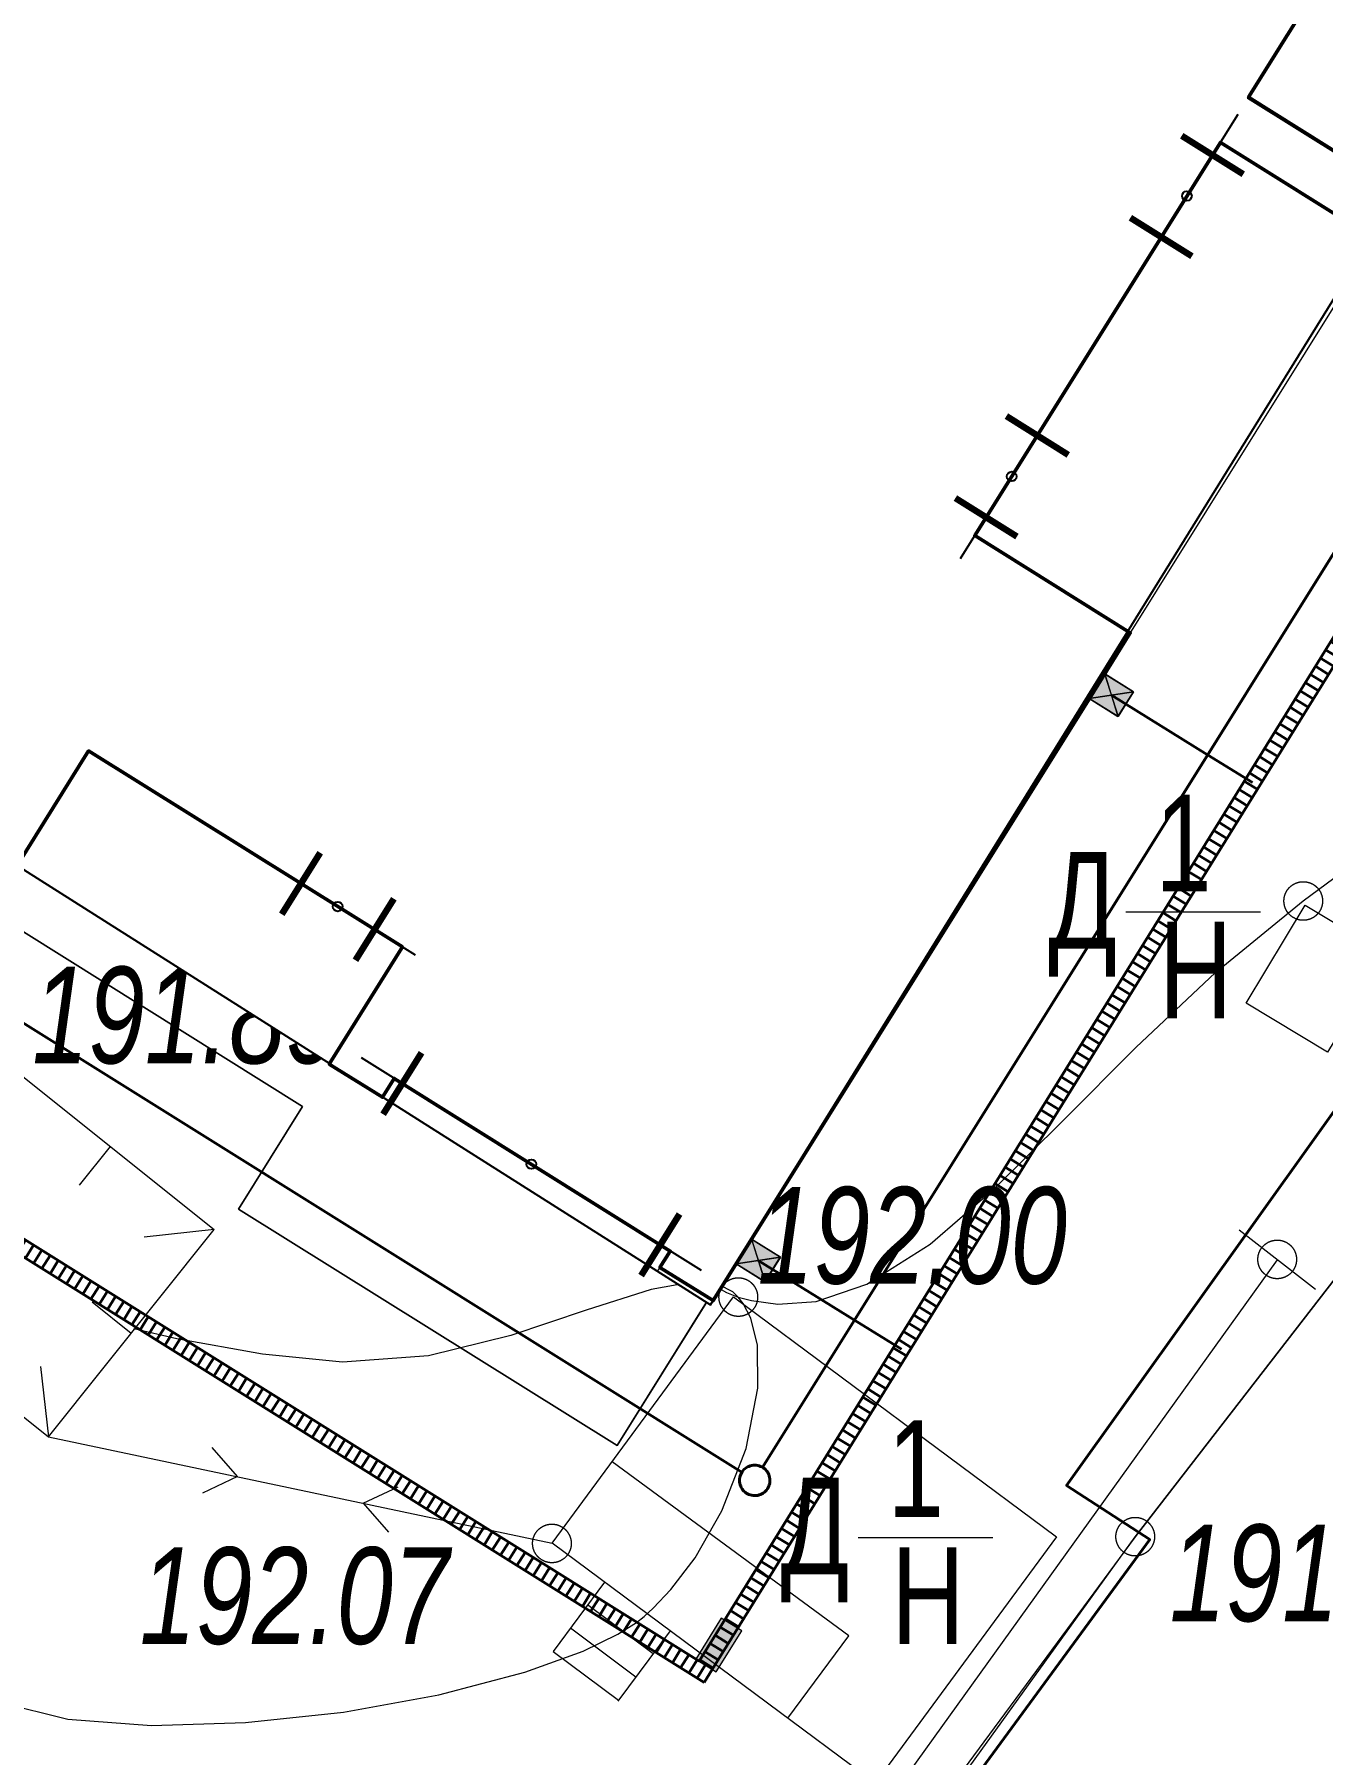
# Model space of a CAD drawing. Header units: millimetres. Extents: x -38151500 to -27467627, y -20617104 to -20349562.
# Drawn here: x -27504465 to -27491127, y -20502926 to -20485120 of the extents above; entities that cross this region are included whole.
import ezdxf
from ezdxf.xclip import XClip

# ---------------------------------------------------------------- set-up
doc = ezdxf.new("R2010")
doc.units = ezdxf.units.MM
doc.header["$MEASUREMENT"] = 0
doc.header["$XCLIPFRAME"] = 0
doc.linetypes.add('Wipeout_Contour', pattern=[1000, 0, -1000])
for name, color, linetype in [('!!! ПОДОСНОВА', 7, 'Continuous'), ('ГП_Сети канализации К2 ливневка', 7, 'Continuous'), ('Дренаж', 7, 'Continuous'), ('ЛИВНЕВКА лотки', 7, 'Continuous'), ('Ливневка трубы', 7, 'Continuous'), ('Новый_ГП_Сети канализации К2 ливневка', 7, 'Continuous')]:
    doc.layers.add(name, color=color, linetype=linetype)
for name, color, linetype, lineweight in [('ГП_Сети канализации К2 ливневка_Ном._пера__140', 140, 'Continuous', 40), ('ГП_Сети канализации К2 ливневка_Ном._пера__180', 5, 'Continuous', 13), ('ГП_Сети канализации К2 ливневка_Ном._пера__4', 5, 'Continuous', 40), ('ЛИВНЕВКА лотки_Ном._пера__220', 220, 'Continuous', 13), ('ЛИВНЕВКА лотки_Ном._пера__5', 5, 'Continuous', 30), ('Ливневка трубы_Ном._пера__4', 5, 'Continuous', 40), ('Новый_Defpoints_Ном._пера__16', 16, 'Continuous', 20), ('Новый_Defpoints_Ном._пера__7', 7, 'Continuous', 25), ('Новый_ГП_Граница участка_Ном._пера__1', 1, 'Continuous', 40), ('Новый_ГП_Здание сооружение_Ном._пера__16', 16, 'Continuous', 20), ('Новый_ГП_Здание сооружение_Ном._пера__22', 22, 'Continuous', 50), ('Новый_ГП_Сети канализации К2 ливневка_Ном._пера__7', 7, 'Continuous', 25), ('Новый_ГТ-сооружение_ ограждение_Ном._пера__19', 7, 'Continuous', 90), ('Чертеж_1_ГП_Топография_Ном._пера__253', 252, 'Continuous', 18), ('Чертеж_1_Новофедоровское_снт 28_07$0$tp_Здания_Ном._пера__253', 252, 'Continuous', 18), ('Чертеж_1_Новофедоровское_снт 28_07$0$tp_отметки_новые_Ном._пера__253', 252, 'Continuous', 18), ('Чертеж_1_Новый_ГП_Топография_Ном._пера__253', 252, 'Continuous', 18), ('Чертеж_1_Новый_Новофедоровское_снт 28_07$0$tp_Здания_Ном._пера__253', 252, 'Continuous', 18), ('Чертеж_1_Новый_Новофедоровское_снт 28_07$0$tp_Здания_Ном._пера__7', 7, 'Continuous', 18), ('Чертеж_1_Новый_Новофедоровское_снт 28_07$0$tp_ЛЭП нн_Ном._пера__253', 252, 'Continuous', 18), ('Чертеж_1_Новый_Новофедоровское_снт 28_07$0$tp_Ограждения ДЕР_Ном._пера__253', 252, 'Continuous', 18), ('Чертеж_1_Новый_Новофедоровское_снт 28_07$0$tp_отметки_новые_Ном._пера__7', 7, 'Continuous', 18), ('Чертеж_1_Новый_Новофедоровское_снт 28_07$0$tp_рельеф_Ном._пера__253', 252, 'Continuous', 18), ('Чертеж_1_Новый_Новофедоровское_снт 28_07$0$U_Водопровод_Ном._пера__253', 252, 'Continuous', 18)]:
    doc.layers.add(name, color=color, linetype=linetype, lineweight=lineweight)
doc.layers.add('Дренаж_Ном._пера__20', color=7, linetype='Continuous', lineweight=40, true_color=0xe15500)
doc.styles.add('РЎР“Р•РќР•Р\xa0РР\xa0_РЎРўРР›Р¬_1', font='arial.ttf', dxfattribs={"width": 0.75})
doc.styles.add('РЎР“Р•РќР•Р\xa0РР\xa0_РЎРўРР›Р¬_3', font='arial.ttf', dxfattribs={"width": 0.749999})
doc.styles.add('РЎР“Р•РќР•Р\xa0РР\xa0_РЎРўРР›Р¬_5', font='arial.ttf')
pattern_1 = [(57.9963, (-27481503.86, -20487316.09), (-84.80138, 52.99742), [])]
pattern_2 = [(148.21604, (-27481503.86, -20487316.09), (52.6718, 85.004), [])]

# ---------------------------------------------------------------- blocks, each defined once
blk = doc.blocks.new('Чертеж_8_1', base_point=(10580873, 0))
at = {"layer": 'Чертеж_1_Новый_ГП_Топография_Ном._пера__253', "color": 252, "lineweight": 18, "flags": 128}
for points in [[(-27541327, -20517064), (-27541287, -20517000), (-27530800, -20499900), (-27504630, -20516708), (-27493069, -20500671), (-27483153, -20487867), (-27484907, -20480650), (-27486912, -20473503), (-27492405, -20475465), (-27495260, -20474628), (-27509531, -20465849), (-27499582, -20449640), (-27507191, -20444942), (-27548222, -20512686)], [(-27510357, -20466500), (-27490957, -20478480), (-27488487, -20474480), (-27484047, -20486530), (-27493777, -20500140), (-27492917, -20500700), (-27504277, -20516190), (-27504607, -20516730), (-27504877, -20516560), (-27529357, -20500980), (-27518677, -20483870), (-27520387, -20482750)]]:
    blk.add_lwpolyline(points, close=True, dxfattribs=at)
at = {"layer": 'Чертеж_1_Новый_Новофедоровское_снт 28_07$0$tp_Здания_Ном._пера__253', "color": 252, "lineweight": 18, "flags": 128}
for points in [[(-27493166, -20494202), (-27491769, -20494202)], [(-27496665, -20502549), (-27496033, -20501698), (-27498484, -20499894)], [(-27495937, -20500678), (-27494541, -20500678)], [(-27498561, -20501140), (-27499095, -20501859), (-27498416, -20502363)], [(-27498058, -20501882), (-27498737, -20501377)], [(-27498237, -20502123), (-27498916, -20501618)], [(-27497882, -20501644), (-27498423, -20502372)]]:
    blk.add_lwpolyline(points, dxfattribs=at)
for points in [[(-27491076, -20495656), (-27491919, -20495146), (-27491306, -20494132), (-27490463, -20494642)], [(-27499104, -20500736), (-27497227, -20498186), (-27493882, -20500673), (-27495759, -20503223)]]:
    blk.add_lwpolyline(points, close=True, dxfattribs=at)
at = {"layer": 'Чертеж_1_Новый_Новофедоровское_снт 28_07$0$tp_Здания_Ном._пера__7', "color": 7, "lineweight": 18, "flags": 128}
for points in [[(-27504759, -20495769), (-27502605, -20497492)], [(-27503682, -20496631), (-27504003, -20497032)], [(-27504319, -20499635), (-27502605, -20497492)], [(-27502605, -20497492), (-27503330, -20497571)], [(-27506473, -20497912), (-27504319, -20499635)], [(-27503866, -20498240), (-27503462, -20498563)], [(-27504401, -20498910), (-27504319, -20499635)]]:
    blk.add_lwpolyline(points, dxfattribs=at)
at = {"layer": 'Чертеж_1_Новый_Новофедоровское_снт 28_07$0$tp_ЛЭП нн_Ном._пера__253', "color": 252, "lineweight": 18, "flags": 128}
for points in [[(-27504319, -20499635), (-27499104, -20500736)], [(-27502362, -20500048), (-27502624, -20499746)], [(-27502362, -20500048), (-27502724, -20500218)], [(-27501061, -20500323), (-27500699, -20500153)], [(-27501061, -20500323), (-27500798, -20500625)]]:
    blk.add_lwpolyline(points, dxfattribs=at)
at = {"layer": 'Чертеж_1_Новый_Новофедоровское_снт 28_07$0$tp_Ограждения ДЕР_Ном._пера__253', "color": 252, "lineweight": 18, "flags": 128}
blk.add_lwpolyline([(-27492405, -20475465), (-27486912, -20473503), (-27484906, -20480652), (-27483153, -20487867), (-27493069, -20500671), (-27502827, -20513890), (-27503074, -20514232)], dxfattribs=at)
at = {"layer": 'Чертеж_1_Новый_Новофедоровское_снт 28_07$0$tp_отметки_новые_Ном._пера__7', "color": 7, "lineweight": 18}
for centre in [(-27496160, -20485920), (-27491327, -20494090), (-27491597, -20497800), (-27497177, -20498190), (-27493067, -20500670), (-27499107, -20500740)]:
    blk.add_circle(centre, 200, dxfattribs=at)
at = {"layer": 'Чертеж_1_Новый_Новофедоровское_снт 28_07$0$tp_рельеф_Ном._пера__253', "color": 252, "lineweight": 18, "flags": 128}
for points in [[(-27499996, -20484524), (-27500120, -20485499), (-27500184, -20486294), (-27500218, -20487110), (-27500245, -20487779), (-27500249, -20488373), (-27500218, -20488963), (-27500139, -20489620), (-27499997, -20490415), (-27499868, -20491131), (-27499710, -20492046), (-27499517, -20493091), (-27499281, -20494197), (-27498993, -20495294), (-27498647, -20496311), (-27498234, -20497179), (-27497850, -20497720), (-27497529, -20498012), (-27497298, -20498144), (-27497177, -20498190), (-27497039, -20498227), (-27496769, -20498265), (-27496370, -20498237), (-27495846, -20498058), (-27495191, -20497643), (-27494520, -20497062), (-27493815, -20496366), (-27493060, -20495605), (-27492236, -20494829), (-27491327, -20494090), (-27490522, -20493492)], [(-27504814, -20502387), (-27504120, -20502559), (-27503252, -20502624), (-27502278, -20502595), (-27501264, -20502485), (-27500278, -20502306), (-27499386, -20502073), (-27498785, -20501856), (-27498423, -20501680), (-27498232, -20501558), (-27498153, -20501495), (-27498057, -20501409), (-27497874, -20501216), (-27497625, -20500889), (-27497347, -20500403), (-27497097, -20499758), (-27496974, -20499132), (-27496978, -20498688), (-27497047, -20498408), (-27497126, -20498255), (-27497177, -20498190), (-27497235, -20498135), (-27497374, -20498063), (-27497637, -20498033), (-27498078, -20498111), (-27498752, -20498327), (-27499532, -20498587), (-27500384, -20498797), (-27501277, -20498862), (-27502102, -20498780), (-27502991, -20498622), (-27503435, -20498518)]]:
    blk.add_lwpolyline(points, dxfattribs=at)
at = {"layer": 'Чертеж_1_Новый_Новофедоровское_снт 28_07$0$U_Водопровод_Ном._пера__253', "color": 252, "lineweight": 18, "flags": 128}
for points in [[(-27491991, -20497493), (-27491202, -20498107)], [(-27491596, -20497803), (-27499692, -20509064)]]:
    blk.add_lwpolyline(points, dxfattribs=at)
at = {"layer": 'Чертеж_1_ГП_Топография_Ном._пера__253', "color": 252, "lineweight": 18, "insert": (-27512612, -20491595), "char_height": 1000, "attachment_point": 4, "style": 'РЎР“Р•РќР•Р\xa0РР\xa0_РЎРўРР›Р¬_5'}
blk.add_mtext('\\A1;{\\pql;\\fArial|b0|i0|c204|p0;\\W1.000000;77:21:0140412:484}', dxfattribs=at)
at = {"layer": 'Чертеж_1_Новофедоровское_снт 28_07$0$tp_Здания_Ном._пера__253', "color": 252, "lineweight": 18, "char_height": 1000, "style": 'РЎР“Р•РќР•Р\xa0РР\xa0_РЎРўРР›Р¬_3'}
for s, insert, attachment_point in [('\\A1;{\\pql;\\fArial|b0|i0|c204|p0;\\W0.749999;1}', (-27492860, -20493490), 4), ('\\A1;{\\pql;\\fArial|b0|i0|c204|p0;\\W0.749999;Д}', (-27493967, -20494872), 7), ('\\A1;{\\pql;\\fArial|b0|i0|c204|p0;\\W0.749999;Н}', (-27492819, -20494805), 4), ('\\A1;{\\pql;\\fArial|b0|i0|c204|p0;\\W0.749999;1}', (-27495632, -20499966), 4), ('\\A1;{\\pql;\\fArial|b0|i0|c204|p0;\\W0.749999;Д}', (-27496738, -20501348), 7), ('\\A1;{\\pql;\\fArial|b0|i0|c204|p0;\\W0.749999;Н}', (-27495591, -20501281), 4)]:
    blk.add_mtext(s, dxfattribs=dict(at, insert=insert, attachment_point=attachment_point))
at = {"layer": 'Чертеж_1_Новофедоровское_снт 28_07$0$tp_отметки_новые_Ном._пера__253', "color": 252, "lineweight": 18, "char_height": 1000, "attachment_point": 7, "style": 'РЎР“Р•РќР•Р\xa0РР\xa0_РЎРўРР›Р¬_1'}
for s, insert in [('\\A1;{\\pql;\\fArial|b0|i1|c204|p0;\\W0.750000;192.09}', (-27495648, -20486177)), ('\\A1;{\\pql;\\fArial|b0|i1|c204|p0;\\W0.750000;191.84}', (-27506859, -20487438)), ('\\A1;{\\pql;\\fArial|b0|i1|c204|p0;\\W0.750000;191.89}', (-27504488, -20495785)), ('\\A1;{\\pql;\\fArial|b0|i1|c204|p0;\\W0.750000;192.00}', (-27496978, -20498065)), ('\\A1;{\\pql;\\fArial|b0|i1|c204|p0;\\W0.750000;191.89}', (-27492711, -20501559)), ('\\A1;{\\pql;\\fArial|b0|i1|c204|p0;\\W0.750000;192.07}', (-27503375, -20501794))]:
    blk.add_mtext(s, dxfattribs=dict(at, insert=insert))
blk = doc.blocks.new('Стена_70_2', base_point=(-27518845, -20488859))
at = {"layer": 'ЛИВНЕВКА лотки_Ном._пера__5', "linetype": 'Continuous', "lineweight": 30}
h = blk.add_hatch(dxfattribs=at)
h.set_pattern_fill('Настил_01_90_гр_0002', color=5, style=0, pattern_type=2)
h.set_pattern_definition(pattern_1)
h.paths.add_polyline_path([(-27518625, -20488808), (-27518710, -20488944), (-27497667, -20502095), (-27497582, -20501959)])
h = blk.add_hatch(dxfattribs=at)
h.set_pattern_fill('Настил_01_90_гр_0002', color=5, style=0, pattern_type=2)
h.set_pattern_definition(pattern_1)
h.paths.add_polyline_path([(-27497667, -20502095), (-27497531, -20502180), (-27497582, -20501959)])
h = blk.add_hatch(dxfattribs=at)
h.set_pattern_fill('Настил_01_90_гр_0002', color=5, style=0, pattern_type=2)
h.set_pattern_definition(pattern_1)
h.paths.add_polyline_path([(-27497582, -20501959), (-27497531, -20502180), (-27497447, -20502044)])
at = {"layer": 'ЛИВНЕВКА лотки_Ном._пера__5', "color": 5, "lineweight": 30, "flags": 128}
for points in [[(-27497582, -20501959), (-27518625, -20488808)], [(-27518710, -20488944), (-27497531, -20502180)], [(-27497531, -20502180), (-27497447, -20502044)]]:
    blk.add_lwpolyline(points, dxfattribs=at)
blk = doc.blocks.new('Стена_71_2', base_point=(-27497531, -20502180))
at = {"layer": 'ЛИВНЕВКА лотки_Ном._пера__5', "linetype": 'Continuous', "lineweight": 30}
h = blk.add_hatch(dxfattribs=at)
h.set_pattern_fill('Настил_01_90_гр_0002', color=5, style=0, pattern_type=2)
h.set_pattern_definition(pattern_2)
h.paths.add_polyline_path([(-27487535, -20485745), (-27487363, -20485769), (-27487420, -20485559)])
h = blk.add_hatch(dxfattribs=at)
h.set_pattern_fill('Настил_01_90_гр_0002', color=5, style=0, pattern_type=2)
h.set_pattern_definition(pattern_2)
h.paths.add_polyline_path([(-27487535, -20485745), (-27497582, -20501959), (-27497447, -20502044), (-27487478, -20485955)])
h = blk.add_hatch(dxfattribs=at)
h.set_pattern_fill('Настил_01_90_гр_0002', color=5, style=0, pattern_type=2)
h.set_pattern_definition(pattern_2)
h.paths.add_polyline_path([(-27487535, -20485745), (-27487478, -20485955), (-27487363, -20485769)])
at = {"layer": 'ЛИВНЕВКА лотки_Ном._пера__5', "color": 5, "lineweight": 30, "flags": 128}
for points in [[(-27487363, -20485769), (-27487420, -20485559)], [(-27487535, -20485745), (-27497582, -20501959)], [(-27497447, -20502044), (-27487363, -20485769)]]:
    blk.add_lwpolyline(points, dxfattribs=at)
blk = doc.blocks.new('Стена_84_2', base_point=(-27493314, -20491959))
at = {"layer": 'Ливневка трубы_Ном._пера__4', "color": 5, "lineweight": 40, "flags": 128}
for points in [[(-27493314, -20491959), (-27492318, -20492576)], [(-27492318, -20492576), (-27493314, -20491959)], [(-27492317, -20492577), (-27491853, -20492864)], [(-27491853, -20492864), (-27492317, -20492577)]]:
    blk.add_lwpolyline(points, dxfattribs=at)
blk = doc.blocks.new('Стена_85_2', base_point=(-27496970, -20497811))
at = {"layer": 'Ливневка трубы_Ном._пера__4', "color": 5, "lineweight": 40, "flags": 128}
for points in [[(-27496970, -20497811), (-27495974, -20498428)], [(-27495974, -20498428), (-27496970, -20497811)], [(-27495973, -20498428), (-27495487, -20498730)], [(-27495487, -20498730), (-27495973, -20498428)]]:
    blk.add_lwpolyline(points, dxfattribs=at)
blk = doc.blocks.new('Стена_92_2', base_point=(-27517275, -20487422))
at = {"layer": 'Дренаж_Ном._пера__20', "linetype": 'Continuous', "lineweight": 40, "true_color": 0xe15500}
for points in [[(-27517274, -20487423), (-27497009, -20500086), (-27497009, -20500085), (-27517274, -20487422)], [(-27497008, -20500085), (-27497009, -20500085), (-27497009, -20500086)]]:
    blk.add_hatch(color=32, dxfattribs=at).paths.add_polyline_path(points)
at = {"layer": 'Дренаж_Ном._пера__20', "color": 32, "lineweight": 40, "true_color": 0xe15500, "flags": 128}
for points in [[(-27497009, -20500085), (-27517274, -20487422)], [(-27517274, -20487423), (-27497009, -20500086)], [(-27497009, -20500086), (-27497008, -20500085)]]:
    blk.add_lwpolyline(points, dxfattribs=at)
blk = doc.blocks.new('Стена_93_2', base_point=(-27497009, -20500086))
at = {"layer": 'Дренаж_Ном._пера__20', "linetype": 'Continuous', "lineweight": 40, "true_color": 0xe15500}
for points in [[(-27486809, -20483761), (-27497009, -20500085), (-27497008, -20500085), (-27486808, -20483761)], [(-27486809, -20483760), (-27486809, -20483761), (-27486808, -20483761)]]:
    blk.add_hatch(color=32, dxfattribs=at).paths.add_polyline_path(points)
at = {"layer": 'Дренаж_Ном._пера__20', "color": 32, "lineweight": 40, "true_color": 0xe15500, "flags": 128}
for points in [[(-27486809, -20483761), (-27497009, -20500085)], [(-27497008, -20500085), (-27486808, -20483761)], [(-27486808, -20483761), (-27486809, -20483760)]]:
    blk.add_lwpolyline(points, dxfattribs=at)
blk = doc.blocks.new('Стена_97_2', base_point=(-27497446, -20502043))
at = {"layer": 'ЛИВНЕВКА лотки_Ном._пера__220', "linetype": 'Continuous', "lineweight": 13}
blk.add_hatch(color=220, dxfattribs=at).paths.add_polyline_path([(-27497404, -20502069), (-27497140, -20501644), (-27497353, -20501513), (-27497616, -20501938)])
at = {"layer": 'ЛИВНЕВКА лотки_Ном._пера__220', "color": 220, "lineweight": 13, "flags": 128}
for points in [[(-27497353, -20501513), (-27497616, -20501938)], [(-27497140, -20501644), (-27497353, -20501513)], [(-27497404, -20502069), (-27497140, -20501644)], [(-27497616, -20501938), (-27497404, -20502069)]]:
    blk.add_lwpolyline(points, dxfattribs=at)
blk = doc.blocks.new('Колонна_41_2', base_point=(-27497007, -20500087))
at = {"color": 254, "linetype": 'Wipeout_Contour', "lineweight": 0, "ltscale": 960338348.7153584}
blk.add_wipeout([(-27497164, -20500087), (-27497164, -20500087), (-27497157, -20500136), (-27497134, -20500180), (-27497099, -20500215), (-27497056, -20500237), (-27497007, -20500245), (-27497007, -20500245), (-27497007, -20500245), (-27496958, -20500237), (-27496914, -20500215), (-27496879, -20500180), (-27496857, -20500136), (-27496849, -20500087), (-27496849, -20500087), (-27496849, -20500087), (-27496857, -20500038), (-27496879, -20499995), (-27496914, -20499960), (-27496958, -20499937), (-27497007, -20499930), (-27497007, -20499930), (-27497007, -20499930), (-27497056, -20499937), (-27497099, -20499960), (-27497134, -20499995), (-27497157, -20500038)], dxfattribs=at).dxf.layer = 'Дренаж'
at = {"layer": 'Дренаж_Ном._пера__20', "color": 32, "lineweight": 40, "true_color": 0xe15500, "flags": 128}
blk.add_lwpolyline([(-27497164, -20500087, 0.414214), (-27497007, -20500245, 0.414214), (-27496849, -20500087, 0.414214), (-27497007, -20499930, 0.414214)], format="xyb", close=True, dxfattribs=at)
blk = doc.blocks.new('Колонна_48_2', base_point=(-27496970, -20497811))
at = {"layer": 'ГП_Сети канализации К2 ливневка_Ном._пера__140', "linetype": 'Continuous', "lineweight": 40}
blk.add_hatch(color=140, dxfattribs=at).paths.add_polyline_path([(-27496742, -20497776), (-27497039, -20497591), (-27497198, -20497845), (-27496901, -20498031)])
at = {"layer": 'ГП_Сети канализации К2 ливневка_Ном._пера__180', "color": 5, "lineweight": 13}
for p, q in [((-27497039, -20497591), (-27496901, -20498031)), ((-27496742, -20497776), (-27497198, -20497845))]:
    blk.add_line(p, q, dxfattribs=at)
at = {"layer": 'ГП_Сети канализации К2 ливневка_Ном._пера__180', "color": 5, "lineweight": 13, "flags": 128}
blk.add_lwpolyline([(-27496742, -20497776), (-27497039, -20497591), (-27497198, -20497845), (-27496901, -20498031)], close=True, dxfattribs=at)
blk = doc.blocks.new('Колонна_49_2', base_point=(-27493314, -20491959))
at = {"layer": 'ГП_Сети канализации К2 ливневка_Ном._пера__140', "linetype": 'Continuous', "lineweight": 40}
blk.add_hatch(color=140, dxfattribs=at).paths.add_polyline_path([(-27493086, -20491924), (-27493383, -20491739), (-27493542, -20491993), (-27493245, -20492179)])
at = {"layer": 'ГП_Сети канализации К2 ливневка_Ном._пера__180', "color": 5, "lineweight": 13}
for p, q in [((-27493383, -20491739), (-27493245, -20492179)), ((-27493086, -20491924), (-27493542, -20491993))]:
    blk.add_line(p, q, dxfattribs=at)
at = {"layer": 'ГП_Сети канализации К2 ливневка_Ном._пера__180', "color": 5, "lineweight": 13, "flags": 128}
blk.add_lwpolyline([(-27493086, -20491924), (-27493383, -20491739), (-27493542, -20491993), (-27493245, -20492179)], close=True, dxfattribs=at)

msp = doc.modelspace()

# ---------------------------------------------------------------- linework, layer by layer
at = {"layer": 'Новый_Defpoints_Ном._пера__16', "color": 16, "lineweight": 20}
msp.add_lwpolyline([(-27497436.38, -20498226.87), (-27497478.72, -20498200.09), (-27498432.51, -20499726.47), (-27502350.59, -20497278.35), (-27501687.92, -20496218.51), (-27504978.75, -20494162.42), (-27505747.34, -20495392.47), (-27511802.19, -20491608.97), (-27511033.79, -20490378.81), (-27515654.47, -20487470.61), (-27514630.79, -20485831.75), (-27514673.04, -20485805.01), (-27506644.43, -20472957.63), (-27490277.59, -20483184.77), (-27491893.41, -20485770.62), (-27490283.9, -20486777.3)], close=True, dxfattribs=at)

# ---------------------------------------------------------------- block references
at = {"layer": '!!! ПОДОСНОВА', "color": 252, "lineweight": 40}
ref = msp.add_blockref('Чертеж_8_1', (10580873.24, 0), dxfattribs=at)
XClip(ref).set_block_clipping_path([(-27575900.6909502111, -20418838.4532491304), (-27575900.6909502111, -20510095.8116091713), (-27553320.1213008389, -20510095.8116091713), (-27547926.9836165011, -20521215.6831232607), (-27462561.11998678, -20521215.6831232607), (-27462561.11998678, -20418721.7424019799)])
at = {"layer": 'ЛИВНЕВКА лотки', "color": 220, "lineweight": 13}
msp.add_blockref('Стена_97_2', (-27497446.3, -20502043.11), dxfattribs=at)

# ---------------------------------------------------------------- next in the draw order: wipeouts: each hides what was drawn before it
at = {"color": 254, "linetype": 'Wipeout_Contour', "lineweight": 0, "ltscale": 377237676.5808629}
msp.add_wipeout([(-27506644.92, -20472957.33), (-27510327.85, -20478851.26), (-27510344.81, -20478840.67), (-27514673.2, -20485805.26), (-27510043.82, -20488698.01), (-27510785.71, -20489885.28), (-27504644.88, -20493722.51), (-27497462.96, -20498269.21), (-27490330.26, -20486760.15), (-27491899.14, -20485779.8), (-27490277.59, -20483184.77)], dxfattribs=at).dxf.layer = 'Новый_ГП_Сети канализации К2 ливневка'

# ---------------------------------------------------------------- next in the draw order: hatches: boundary and pattern name
at = {"layer": 'ГП_Сети канализации К2 ливневка_Ном._пера__4', "linetype": 'Continuous', "lineweight": 0, "true_color": 0x5fbfff}
for points in [[(-27493542.29, -20491993.2), (-27493383.29, -20491738.82), (-27493085.67, -20491924.83), (-27493244.67, -20492179.22)], [(-27497197.92, -20497845.14), (-27497038.92, -20497590.76), (-27496741.31, -20497776.77), (-27496900.3, -20498031.16)]]:
    msp.add_hatch(color=151, dxfattribs=at).paths.add_polyline_path(points)

# ---------------------------------------------------------------- next in the draw order: linework, layer by layer
at = {"layer": 'ГП_Сети канализации К2 ливневка_Ном._пера__180', "color": 5, "lineweight": 13, "flags": 128}
for points in [[(-27493542.29, -20491993.2), (-27493383.29, -20491738.82), (-27493085.67, -20491924.83), (-27493244.67, -20492179.22)], [(-27497197.92, -20497845.14), (-27497038.92, -20497590.76), (-27496741.31, -20497776.77), (-27496900.3, -20498031.16)]]:
    msp.add_lwpolyline(points, close=True, dxfattribs=at)
at = {"layer": 'ГП_Сети канализации К2 ливневка_Ном._пера__180', "color": 5, "lineweight": 13}
for points in [[(-27493383.29, -20491738.82), (-27493244.57, -20492179.2), (-27493542.29, -20491993.2), (-27493085.63, -20491924.76), (-27493383.29, -20491738.82), (-27493085.63, -20491924.76), (-27493244.57, -20492179.2), (-27493542.29, -20491993.2)], [(-27497038.92, -20497590.76), (-27496900.2, -20498031.14), (-27497197.92, -20497845.14), (-27496741.26, -20497776.7), (-27497038.92, -20497590.76), (-27496741.26, -20497776.7), (-27496900.2, -20498031.14), (-27497197.92, -20497845.14)]]:
    msp.add_lwpolyline(points, close=True, dxfattribs=at)
at = {"layer": 'Новый_Defpoints_Ном._пера__7', "color": 7, "lineweight": 25}
for points in [[(-27493062.13, -20487641.38), (-27492002.57, -20485945.13)], [(-27494875.32, -20490544.09), (-27493815.76, -20488847.84)], [(-27500518.84, -20494650.47), (-27502130.29, -20493643.9)], [(-27497559.53, -20497913.5), (-27501079.24, -20495714.86)]]:
    msp.add_lwpolyline(points, dxfattribs=at)
for centre in [(-27492532.35, -20486793.26), (-27494345.54, -20489695.96), (-27501324.56, -20494147.19), (-27499319.38, -20496814.18)]:
    msp.add_circle(centre, 50, dxfattribs=at)
at = {"layer": 'Новый_ГП_Здание сооружение_Ном._пера__16', "color": 16, "lineweight": 20}
msp.add_lwpolyline([(-27514630.79, -20485831.75), (-27515664.14, -20487485.45), (-27511033.79, -20490378.81), (-27511192.9, -20490633.14), (-27511802.19, -20491608.47), (-27505747.34, -20495392.47), (-27504978.75, -20494162.42), (-27501688.32, -20496218.5), (-27502350.51, -20497278.23), (-27498432.51, -20499726.47), (-27497505.36, -20498242.72), (-27498014.19, -20497924.77), (-27497881.94, -20497713.13), (-27500739.87, -20495927.28), (-27500861.53, -20496121.97), (-27501412.77, -20495777.52), (-27500654.97, -20494564.81), (-27503904.15, -20492537.02), (-27504644.86, -20493722.48), (-27510784.73, -20489885.89), (-27510042.85, -20488698.63)], close=True, dxfattribs=at)
at = {"layer": 'Новый_ГП_Здание сооружение_Ном._пера__22', "color": 22, "lineweight": 50}
for points in [[(-27512553.52, -20482413.06), (-27514673.2, -20485805.26), (-27513023.78, -20486835.93), (-27510598.36, -20488351.5), (-27510042.85, -20488698.63), (-27510784.74, -20489885.89), (-27504644.86, -20493722.48), (-27503904.15, -20492537.02), (-27500654.97, -20494564.81), (-27501412.77, -20495777.52), (-27500861.21, -20496121.47), (-27500739.87, -20495927.28), (-27497881.94, -20497713.13), (-27497987.92, -20497882.73), (-27497436.46, -20498226.81), (-27493541.49, -20491994.99), (-27493117.62, -20491315.22), (-27494728.91, -20490308.37), (-27492185.29, -20486237.73), (-27490573.49, -20487244.9)], [(-27490283.9, -20486777.3), (-27491893.84, -20485771.31), (-27490277.59, -20483184.77)]]:
    msp.add_lwpolyline(points, dxfattribs=at)
at = {"layer": 'Новый_ГП_Сети канализации К2 ливневка_Ном._пера__7', "color": 7, "lineweight": 25, "flags": 128}
msp.add_lwpolyline([(-27506644.92, -20472957.33), (-27510327.85, -20478851.26), (-27510344.81, -20478840.67), (-27514673.2, -20485805.26), (-27510043.82, -20488698.01), (-27510785.71, -20489885.28), (-27504644.88, -20493722.51), (-27497462.96, -20498269.21), (-27490330.26, -20486760.15), (-27491899.14, -20485779.8), (-27490277.59, -20483184.77)], close=True, dxfattribs=at)
at = {"layer": 'Новый_ГТ-сооружение_ ограждение_Ном._пера__19', "color": 7, "lineweight": 90}
for p, q in [((-27491949.41, -20486567.86), (-27492585.5, -20486170.5)), ((-27492479.19, -20487416.01), (-27493115.29, -20487018.66)), ((-27493762.6, -20489470.57), (-27494398.69, -20489073.21)), ((-27494292.39, -20490318.71), (-27494928.48, -20489921.37)), ((-27501507.55, -20493590.74), (-27501904.91, -20494226.83)), ((-27500744.22, -20494067.54), (-27501141.56, -20494703.64)), ((-27500456.5, -20495661.7), (-27500853.86, -20496297.79)), ((-27497784.91, -20497330.57), (-27498182.25, -20497966.66))]:
    msp.add_line(p, q, dxfattribs=at)

# ---------------------------------------------------------------- next in the draw order: block references
at = {"layer": 'ГП_Сети канализации К2 ливневка', "color": 32, "lineweight": 40, "true_color": 0xe15500}
for name, p in [('Колонна_49_2', (-27493314.16, -20491958.69)), ('Колонна_48_2', (-27496969.79, -20497810.63))]:
    msp.add_blockref(name, p, dxfattribs=at)
at = {"layer": 'Дренаж', "color": 32, "lineweight": 40, "true_color": 0xe15500}
for name, p in [('Стена_93_2', (-27497008.79, -20500085.94)), ('Стена_92_2', (-27517275.34, -20487421.99))]:
    msp.add_blockref(name, p, dxfattribs=at)
at = {"layer": 'ЛИВНЕВКА лотки', "color": 5, "lineweight": 30}
for name, p in [('Стена_71_2', (-27497530.9, -20502179.64)), ('Стена_70_2', (-27518845.39, -20488858.95))]:
    msp.add_blockref(name, p, dxfattribs=at)
at = {"layer": 'Ливневка трубы', "color": 5, "lineweight": 40}
for name, p in [('Стена_84_2', (-27493313.93, -20491959.01)), ('Стена_85_2', (-27496969.56, -20497810.95))]:
    msp.add_blockref(name, p, dxfattribs=at)

# ---------------------------------------------------------------- next in the draw order: block references
at = {"layer": 'Дренаж', "color": 32, "lineweight": 40, "true_color": 0xe15500}
msp.add_blockref('Колонна_41_2', (-27497006.85, -20500087.15), dxfattribs=at)

# ---------------------------------------------------------------- next in the draw order: linework, layer by layer
at = {"layer": 'Новый_ГП_Граница участка_Ном._пера__1', "color": 1, "lineweight": 40}
msp.add_lwpolyline([(-27510356.76, -20466500), (-27490956.76, -20478480), (-27488486.76, -20474480), (-27484046.76, -20486530), (-27493776.76, -20500140), (-27492916.76, -20500700), (-27504276.76, -20516190), (-27504606.76, -20516730), (-27504876.76, -20516560), (-27529356.76, -20500980), (-27518676.76, -20483870), (-27520386.76, -20482750)], close=True, dxfattribs=at)

doc.saveas('drawing.dxf')
